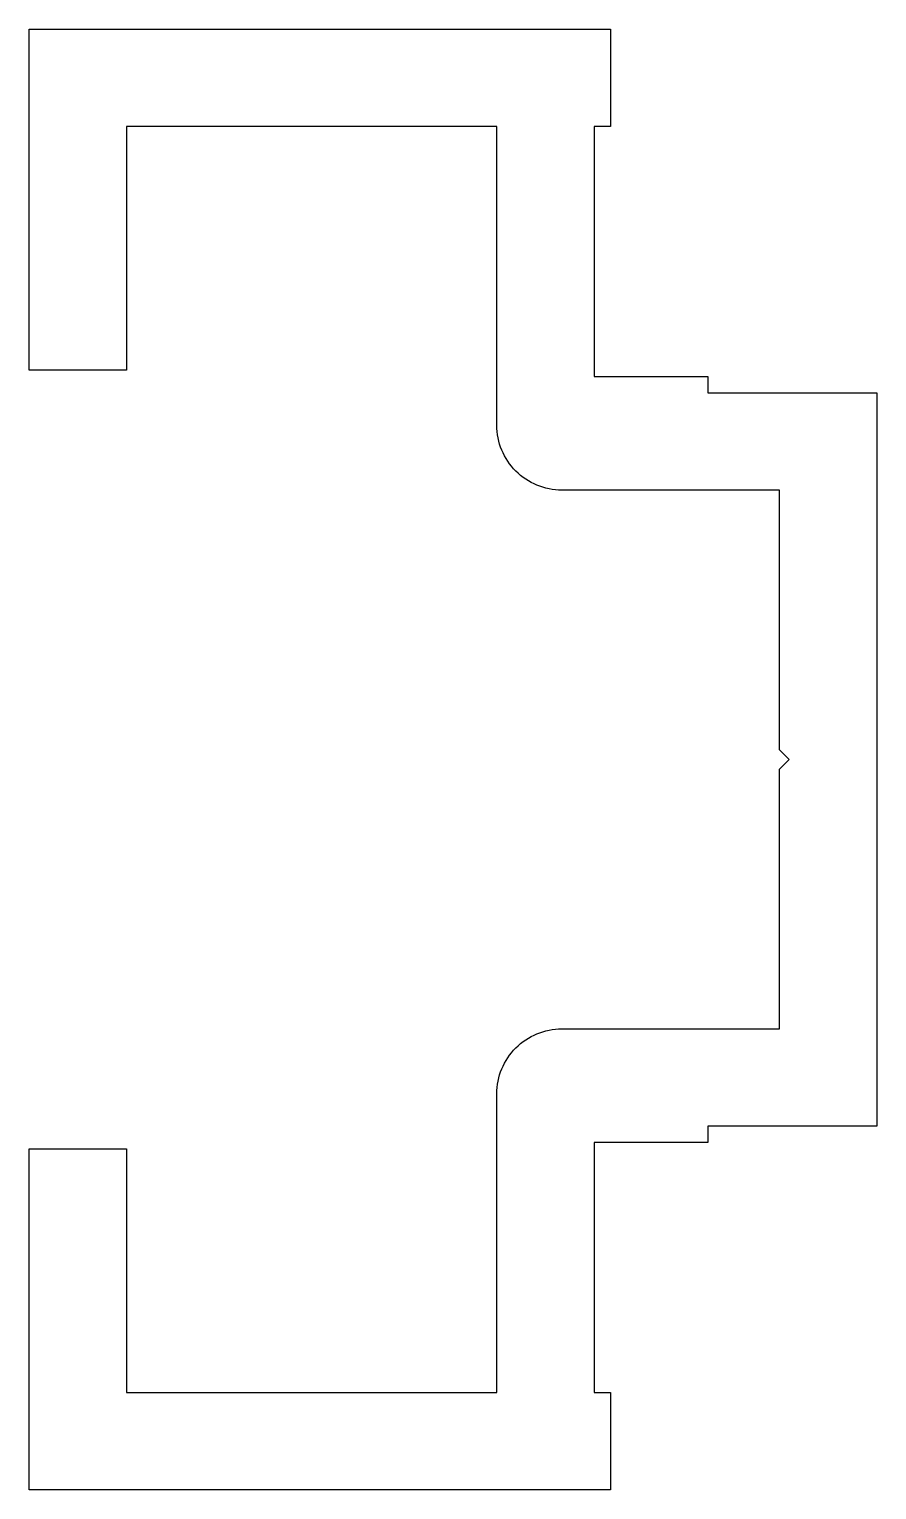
# Model space of a CAD drawing. Header units: millimetres. Extents: x 16.1 to 42.2, y -22.5 to 22.5.
import ezdxf

# ---------------------------------------------------------------- set-up
doc = ezdxf.new("R2010")
doc.units = ezdxf.units.MM

msp = doc.modelspace()

# ---------------------------------------------------------------- linework, layer by layer
msp.add_lwpolyline([(42.2, -11.3), (37, -11.3), (37, -11.8), (33.5, -11.8), (33.5, -19.5), (34, -19.5), (34, -22.5), (16.1, -22.5), (16.1, -12), (19.1, -12), (19.1, -19.5), (30.5, -19.5), (30.5, -10.3, -0.414214), (32.5, -8.3), (39.2, -8.3), (39.2, -0.3), (39.5, 0), (39.2, 0.3), (39.2, 8.3), (32.5, 8.3, -0.414214), (30.5, 10.3), (30.5, 19.5), (19.1, 19.5), (19.1, 12), (16.1, 12), (16.1, 22.5), (34, 22.5), (34, 19.5), (33.5, 19.5), (33.5, 11.8), (37, 11.8), (37, 11.3), (42.2, 11.3), (42.2, -11.3)], format="xyb", close=True)

doc.saveas('drawing.dxf')
